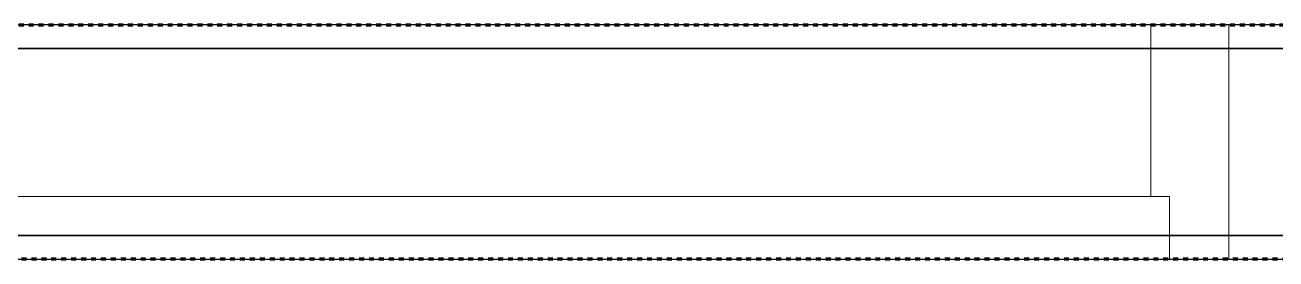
# Model space of a CAD drawing. Header units: millimetres. Extents: x -5300 to 98858, y -5196 to 93886.
# Drawn here: x 25560 to 26360, y 46335 to 46485 of the extents above; entities that cross this region are included whole.
import ezdxf

# ---------------------------------------------------------------- set-up
doc = ezdxf.new("R2010")
doc.units = ezdxf.units.MM
doc.linetypes.add('Штрих', pattern=[6.35, 3.175, -3.175])
doc.linetypes.add('Штрих_2_', pattern=[6.35, 3.175, -3.175])
for name, color, linetype, lineweight, true_color in [('_Разделитель помещений_', 4, 'Штрих', 70, 0x00ffff), ('Двери', 7, 'Continuous', 18, 0x7f7f7f), ('Обобщенные модели', 7, 'Continuous', 18, 0x7f7f7f), ('Стены', 7, 'Continuous', 18, 0x7f7f7f), ('Стены разрез', 7, 'Continuous', 50, 0x7f7f7f)]:
    doc.layers.add(name, color=color, linetype=linetype, lineweight=lineweight, true_color=true_color)

# ---------------------------------------------------------------- blocks, each defined once
blk = doc.blocks.new('СТВ_Перегородка_Кирпич 170981 - СТВ_Перегородка_Кирпич 2-247614-Подвал')
at = {"layer": 'Стены', "color": 254, "true_color": 0xd4d4d4}
blk.add_line((21750, 46350), (27250, 46350), dxfattribs=at)
blk = doc.blocks.new('СТВ_Перегородка_Кирпич 170981 - СТВ_Перегородка_Кирпич 170981-247611-Подвал')
at = {"layer": 'Стены', "color": 254, "true_color": 0xd4d4d4}
for p, q in [((25230, 46485), (26330, 46485)), ((26330, 46485), (26330, 46485)), ((26330, 46470), (26330, 46485)), ((25230, 46470), (26330, 46470)), ((26330, 46470), (25230, 46470)), ((26330, 46470), (26330, 46470)), ((26330, 46350), (26330, 46470)), ((26330, 46470), (26330, 46470)), ((25230, 46350), (26330, 46350)), ((26330, 46350), (25230, 46350)), ((26330, 46350), (26330, 46350)), ((26330, 46335), (26330, 46350)), ((26330, 46350), (26330, 46350)), ((26330, 46335), (25230, 46335)), ((26330, 46335), (26330, 46335))]:
    blk.add_line(p, q, dxfattribs=at)
at = {"layer": 'Стены разрез', "color": 254, "lineweight": 25, "true_color": 0xd4d4d4}
for p, q in [((27235, 46485), (21765, 46485)), ((27250, 46470), (21750, 46470)), ((21765, 46470), (27235, 46470)), ((27250, 46350), (21750, 46350)), ((21750, 46350), (27250, 46350)), ((21750, 46335), (27250, 46335))]:
    blk.add_line(p, q, dxfattribs=at)
blk.add_blockref('СТВ_Перегородка_Кирпич 170981 - СТВ_Перегородка_Кирпич 2-247614-Подвал', (0, 0))
blk = doc.blocks.new('Д-5 171039 - Д-5-247653-Подвал')
at = {"layer": 'Двери', "color": 254, "true_color": 0xd4d4d4}
for p, q in [((26330, 46485), (25230, 46485)), ((25230, 46485), (26330, 46485)), ((25280, 46485), (26280, 46485)), ((26280, 46485), (25280, 46485)), ((26330, 46485), (26280, 46485)), ((26280, 46485), (26280, 46375)), ((26330, 46485), (26280, 46485)), ((26280, 46485), (26280, 46485)), ((26280, 46485), (26330, 46485)), ((26280, 46375), (26280, 46485)), ((26280, 46485), (26280, 46485)), ((26280, 46485), (26280, 46375)), ((26280, 46375), (26280, 46485)), ((26280, 46485), (26330, 46485)), ((26280, 46375), (26280, 46485)), ((26280, 46485), (26330, 46485)), ((26280, 46485), (26280, 46375)), ((26330, 46485), (26280, 46485)), ((26330, 46335), (26330, 46485)), ((26330, 46335), (26330, 46485)), ((26330, 46485), (26330, 46485)), ((26330, 46485), (26330, 46335)), ((26330, 46485), (26330, 46485)), ((26330, 46485), (26330, 46335)), ((26330, 46485), (26330, 46335)), ((26330, 46335), (26330, 46485)), ((26330, 46485), (26330, 46485)), ((26330, 46485), (26330, 46335)), ((26330, 46335), (26330, 46485)), ((26330, 46485), (26330, 46485)), ((25268, 46375), (26292, 46375)), ((26292, 46375), (25268, 46375)), ((25268, 46375), (26292, 46375)), ((26292, 46375), (25268, 46375)), ((25268, 46375), (26292, 46375)), ((26292, 46375), (25268, 46375)), ((25280, 46375), (26280, 46375)), ((26280, 46375), (25280, 46375)), ((26280, 46375), (26292, 46375)), ((26280, 46375), (26280, 46375)), ((26280, 46375), (26280, 46375)), ((26280, 46375), (26292, 46375)), ((26292, 46375), (26280, 46375)), ((26292, 46375), (26280, 46375)), ((26292, 46375), (26280, 46375)), ((26280, 46375), (26292, 46375)), ((26292, 46375), (26292, 46335)), ((26292, 46375), (26292, 46375)), ((26292, 46375), (26292, 46335)), ((26292, 46335), (26292, 46375)), ((26292, 46375), (26292, 46375)), ((26292, 46335), (26292, 46375)), ((26292, 46375), (26292, 46335)), ((26292, 46335), (26292, 46375)), ((26292, 46375), (26292, 46375)), ((26292, 46375), (26292, 46335)), ((26292, 46335), (26292, 46375)), ((26292, 46375), (26292, 46375)), ((26292, 46375), (26292, 46335)), ((26292, 46375), (26292, 46375)), ((26292, 46335), (26292, 46375)), ((26292, 46375), (26292, 46375)), ((26292, 46375), (26292, 46335)), ((26292, 46335), (26292, 46375)), ((25230, 46335), (26330, 46335)), ((25230, 46335), (26330, 46335)), ((26292, 46335), (25268, 46335)), ((26292, 46335), (25268, 46335)), ((26292, 46335), (25268, 46335)), ((26292, 46335), (25268, 46335)), ((25268, 46335), (26292, 46335)), ((25268, 46335), (26292, 46335)), ((26292, 46335), (26330, 46335)), ((26292, 46335), (26292, 46335)), ((26292, 46335), (26330, 46335)), ((26330, 46335), (26292, 46335)), ((26292, 46335), (26292, 46335)), ((26330, 46335), (26292, 46335)), ((26330, 46335), (26292, 46335)), ((26292, 46335), (26292, 46335)), ((26292, 46335), (26292, 46335)), ((26330, 46335), (26292, 46335)), ((26292, 46335), (26292, 46335)), ((26292, 46335), (26292, 46335)), ((26330, 46335), (26330, 46335)), ((26330, 46335), (26330, 46335)), ((26330, 46335), (26330, 46335)), ((26330, 46335), (26330, 46335))]:
    blk.add_line(p, q, dxfattribs=at)
blk = doc.blocks.new('Д-5 171039 - Д-5 171039-247657-Подвал')
blk.add_blockref('Д-5 171039 - Д-5-247653-Подвал', (0, 0))
blk = doc.blocks.new('ПОТ-1_3_1 244222 - ПОТ-1_3_1 244222-249901-Подвал')
at = {"layer": 'Обобщенные модели', "color": 254, "true_color": 0xd4d4d4}
for p, q in [((21765, 46485), (27235, 46485)), ((27235, 46485), (21765, 46485))]:
    blk.add_line(p, q, dxfattribs=at)

msp = doc.modelspace()

# ---------------------------------------------------------------- linework, layer by layer
at = {"layer": '_Разделитель помещений_', "color": 131, "linetype": 'Штрих_2_', "true_color": 0xaaffff}
for p, q in [((21765, 46485), (27235, 46485)), ((27250, 46335), (21750, 46335))]:
    msp.add_line(p, q, dxfattribs=at)

# ---------------------------------------------------------------- block references
at = {"layer": 'Двери', "color": 254, "true_color": 0xd4d4d4}
msp.add_blockref('Д-5 171039 - Д-5 171039-247657-Подвал', (0, 0), dxfattribs=at)
at = {"layer": 'Обобщенные модели', "color": 254, "true_color": 0xd4d4d4}
msp.add_blockref('ПОТ-1_3_1 244222 - ПОТ-1_3_1 244222-249901-Подвал', (0, 0), dxfattribs=at)
at = {"layer": 'Стены', "color": 254, "true_color": 0xd4d4d4}
msp.add_blockref('СТВ_Перегородка_Кирпич 170981 - СТВ_Перегородка_Кирпич 170981-247611-Подвал', (0, 0), dxfattribs=at)

doc.saveas('drawing.dxf')
